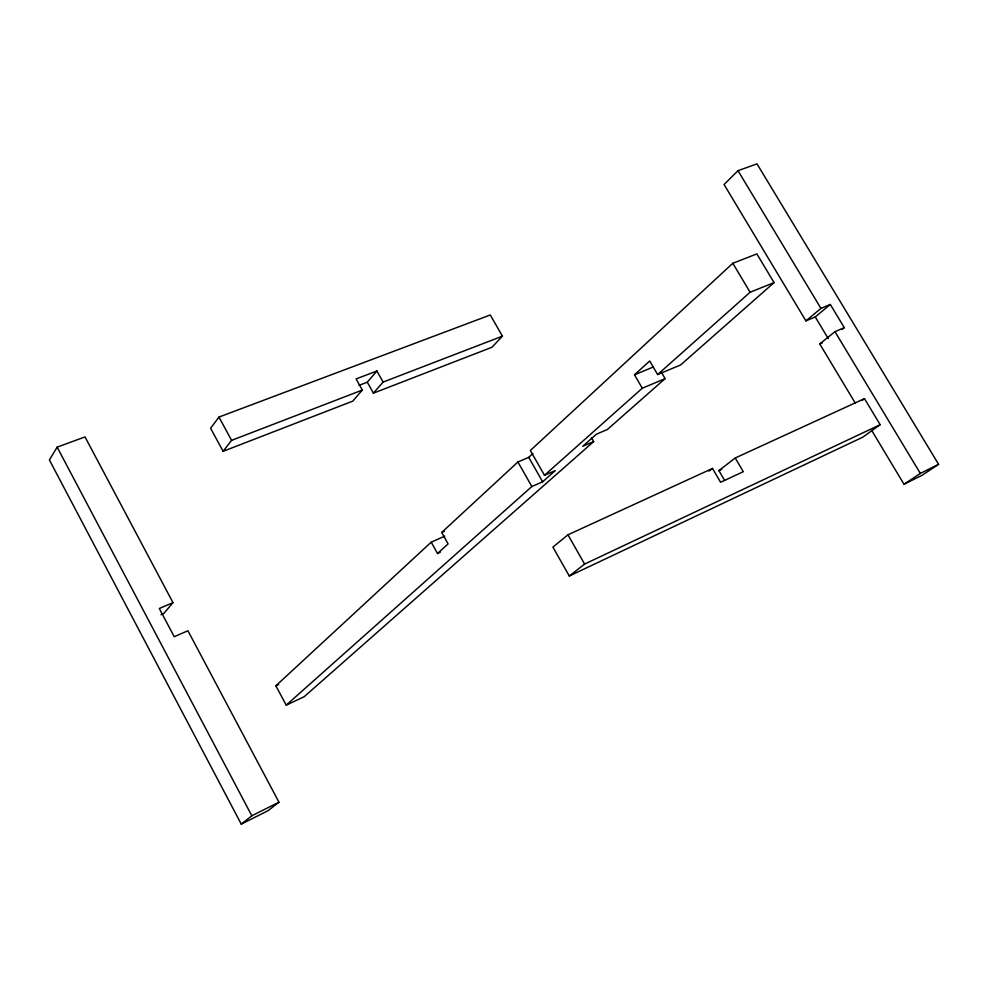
<?xml version="1.0" encoding="UTF-8"?>
<svg xmlns="http://www.w3.org/2000/svg" width="988" height="988" viewBox="0 0 988 988"><rect width="100%" height="100%" fill="white"/><g stroke="black" fill="none" stroke-linecap="round" stroke-linejoin="round"><path stroke-width="1.48" d="M57.156 447.156L49.4 459.951L241.257 824.128L268.131 810.654L278.962 802.194L187.918 630.739L174.234 636.717L159.29 608.497L172.999 602.655L85.005 436.918L57.156 447.156L251.817 815.767L241.257 824.128M373.402 393.15L491.901 347.294L502.423 336.167L490.283 314.962L218.953 417.072L210.605 428.273L223.115 451.318L352.765 401.14L362.3 390.075L356.088 378.923L376.897 371.006L383.097 382.072L373.402 393.15L367.289 382.195L376.897 371.006M223.115 451.318L231.612 440.352L362.3 390.075M172.999 602.655L163.712 613.536L160.995 614.697M871.725 430.484L903.995 484.256L922.175 475.203L938.6 464.323L757.006 163.872L737.999 170.689L724.068 184.521L805.924 320.89L815.248 316.963L830.315 304.465L844.308 327.658L841.961 329.547M591.392 437.61L593.677 441.574L304.23 696.676L286.236 705.16L275.862 685.82L431.213 542.165L444.798 536.163M431.213 542.165L437.523 553.515L448.095 543.919L441.698 532.47L517.922 461.989L528.741 457.358L532.915 453.517M544.474 475.29L642.286 388.235L634.469 374.81L649.709 360.991L657.638 374.563L680.633 364.943L774.061 282.605L756.845 253.904L732.812 263.277L530.358 450.491L544.474 475.29L555.355 470.547L542.647 481.798L531.853 486.528L286.236 705.16M657.638 374.563L750.102 292.25L774.061 282.605M661.219 371.97L665.109 378.626L607.422 429.471L596.382 434.214L582.722 446.317L593.677 441.574M805.924 320.89L820.942 308.392L830.315 304.465M735.245 457.987L743.297 471.696L720.585 482.268L712.496 468.436L567.964 534.804L552.909 547.117L569.298 576.016L862.746 437.178L880.16 424.704L864.488 398.633L735.245 457.987L718.894 470.597L724.661 480.452M855.188 402.943L819.756 343.935L834.959 331.672L844.308 327.658M569.298 576.016L584.6 564.074L880.16 424.704M709.026 471.128L712.496 468.436M862.03 400.461L864.488 398.633M903.995 484.256L920.334 473.413L938.6 464.323M251.817 815.767L278.962 802.194M275.862 685.82L278.641 684.536M718.894 470.597L721.685 469.312M437.523 553.515L440.228 552.304M441.698 532.47L444.439 531.26M819.756 343.935L822.424 342.787M642.286 388.235L665.109 378.626M634.469 374.81L653.29 366.993M383.097 382.072L502.423 336.167M359.027 385.357L367.289 382.195M737.999 170.689L820.942 308.392M834.959 331.672L920.334 473.413M815.248 316.963L828.29 338.649M732.812 263.277L750.102 292.25M528.741 457.358L542.647 481.798M567.964 534.804L584.6 564.074M517.922 461.989L531.853 486.528M218.953 417.072L231.612 440.352"/></g></svg>
